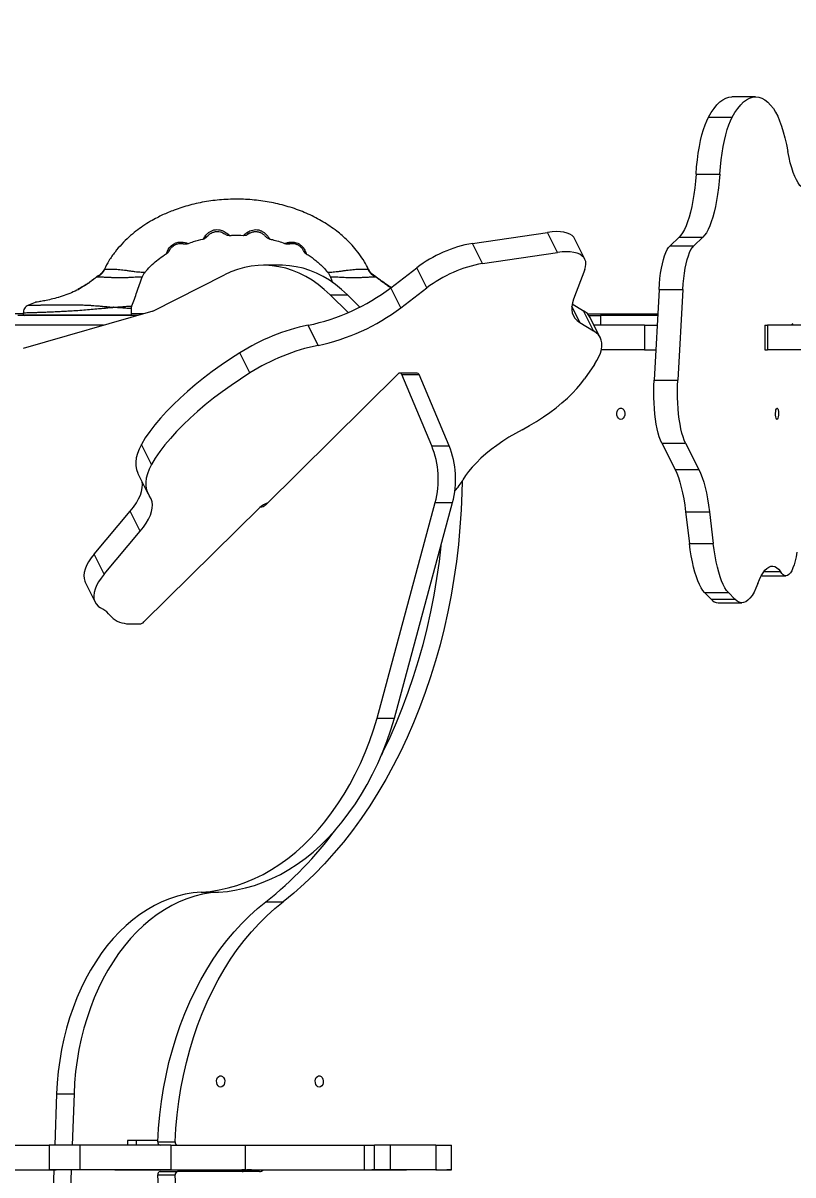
# Model space of a CAD drawing. Header units: millimetres. Extents: x -10374 to 11119, y -8221 to 9433.
# Drawn here: x 89 to 559, y -2315 to -1612 of the extents above; entities that cross this region are included whole.
import ezdxf

# ---------------------------------------------------------------- set-up
doc = ezdxf.new("R2010")
doc.units = ezdxf.units.MM
for name, color, linetype in [('DIKOM_ОБЪЕКТ', 7, 'Continuous'), ('DIKOM_РАЗМЕР_ЗОНА', 7, 'Continuous'), ('DIKOM_РАЗМЕР_ОБЪЕКТА', 7, 'Continuous')]:
    doc.layers.add(name, color=color, linetype=linetype)
doc.styles.add('style1', font='arial.ttf', dxfattribs={"width": 0.8})
doc.dimstyles.new('1-50', dxfattribs={"dimtxt": 300, "dimasz": 200, "dimexe": 100, "dimexo": 0, "dimgap": 100, "dimtad": 0, "dimdec": 0, "dimtxsty": 'style1', "dimcen": 0, "dimclrd": 7, "dimclre": 7, "dimadec": 1, "dimazin": 2, "dimtfac": 1, "dimtdec": 0, "dimtmove": 1, "dimatfit": 3, "dimfxl": 0, "dimlwd": 25, "dimlwe": 18, "dimarcsym": 0})

# ---------------------------------------------------------------- blocks, each defined once
blk = doc.blocks.new('*D16')
at = {"layer": 'Defpoints', "color": 0, "transparency": 16777216}
for p in [(-9045.1, 5161.67), (3694.49, 5161.67), (1813.16, -6719.94)]:
    blk.add_point(p, dxfattribs=at)
at = {"layer": 'DIKOM_РАЗМЕР_ОБЪЕКТА', "color": 7, "lineweight": 18, "transparency": 16777216}
for p, q in [((3694.49, 5161.67), (-9145.1, 5161.67)), ((1813.16, -6719.94), (-9145.1, -6719.94))]:
    blk.add_line(p, q, dxfattribs=at)
at = {"layer": 'DIKOM_РАЗМЕР_ОБЪЕКТА', "color": 7, "lineweight": 25, "transparency": 16777216}
for p, q in [((-9045.1, 4961.67), (-9045.1, -0.45)), ((-9045.1, -6519.94), (-9045.1, -1080.23))]:
    blk.add_line(p, q, dxfattribs=at)
at = {"layer": 'DIKOM_РАЗМЕР_ОБЪЕКТА', "color": 7, "transparency": 16777216}
for points in [[(-9078.43, 4961.67), (-9011.76, 4961.67), (-9045.1, 5161.67)], [(-9078.43, -6519.94), (-9011.76, -6519.94), (-9045.1, -6719.94)]]:
    blk.add_solid(points, dxfattribs=at)
at = {"layer": 'DIKOM_РАЗМЕР_ОБЪЕКТА', "color": 0, "transparency": 16777216, "insert": (-9045.1, -540.34), "char_height": 300, "attachment_point": 5, "rotation": 90, "style": 'style1'}
blk.add_mtext('11900', dxfattribs=at)
blk = doc.blocks.new('*D15')
at = {"layer": 'Defpoints', "color": 0, "transparency": 16777216}
for p in [(-5227.87, 8308.78), (9119.43, -1150.4), (-5227.87, -1991.82)]:
    blk.add_point(p, dxfattribs=at)
at = {"layer": 'DIKOM_РАЗМЕР_ОБЪЕКТА', "color": 7, "lineweight": 18, "transparency": 16777216}
for p, q in [((-5227.87, -1991.82), (-5227.87, 8408.78)), ((9119.43, -1150.4), (9119.43, 8408.78))]:
    blk.add_line(p, q, dxfattribs=at)
at = {"layer": 'DIKOM_РАЗМЕР_ОБЪЕКТА', "color": 7, "lineweight": 25, "transparency": 16777216}
for p, q in [((-5027.87, 8308.78), (187.44, 8308.78)), ((8919.43, 8308.78), (1267.22, 8308.78))]:
    blk.add_line(p, q, dxfattribs=at)
at = {"layer": 'DIKOM_РАЗМЕР_ОБЪЕКТА', "color": 7, "transparency": 16777216}
for points in [[(-5027.87, 8342.11), (-5027.87, 8275.44), (-5227.87, 8308.78)], [(8919.43, 8342.11), (8919.43, 8275.44), (9119.43, 8308.78)]]:
    blk.add_solid(points, dxfattribs=at)
at = {"layer": 'DIKOM_РАЗМЕР_ОБЪЕКТА', "color": 0, "transparency": 16777216, "insert": (727.33, 8308.78), "char_height": 300, "attachment_point": 5, "style": 'style1'}
blk.add_mtext('14350', dxfattribs=at)
blk = doc.blocks.new('*D14')
at = {"layer": 'Defpoints', "color": 0, "transparency": 16777216}
for p in [(-7515.85, 9236.32), (11119.43, -1423.4), (-7515.85, -2401.58)]:
    blk.add_point(p, dxfattribs=at)
at = {"layer": 'DIKOM_РАЗМЕР_ЗОНА', "color": 7, "lineweight": 18, "transparency": 16777216}
for p, q in [((-7515.85, -2401.58), (-7515.85, 9336.32)), ((11119.43, -1423.4), (11119.43, 9336.32))]:
    blk.add_line(p, q, dxfattribs=at)
at = {"layer": 'DIKOM_РАЗМЕР_ЗОНА', "color": 7, "lineweight": 25, "transparency": 16777216}
for p, q in [((-7315.85, 9236.32), (77.56, 9236.32)), ((10919.43, 9236.32), (1157.34, 9236.32))]:
    blk.add_line(p, q, dxfattribs=at)
at = {"layer": 'DIKOM_РАЗМЕР_ЗОНА', "color": 7, "transparency": 16777216}
for points in [[(-7315.85, 9269.65), (-7315.85, 9202.98), (-7515.85, 9236.32)], [(10919.43, 9269.65), (10919.43, 9202.98), (11119.43, 9236.32)]]:
    blk.add_solid(points, dxfattribs=at)
at = {"layer": 'DIKOM_РАЗМЕР_ЗОНА', "color": 0, "transparency": 16777216, "insert": (617.45, 9236.32), "char_height": 300, "attachment_point": 5, "style": 'style1'}
blk.add_mtext('18650', dxfattribs=at)
blk = doc.blocks.new('*D13')
at = {"layer": 'Defpoints', "color": 0, "transparency": 16777216}
for p in [(-10176.97, 7112.81), (3082.33, 7112.81), (2015.48, -8221.4)]:
    blk.add_point(p, dxfattribs=at)
at = {"layer": 'DIKOM_РАЗМЕР_ЗОНА', "color": 7, "lineweight": 18, "transparency": 16777216}
for p, q in [((3082.33, 7112.81), (-10276.97, 7112.81)), ((2015.48, -8221.4), (-10276.97, -8221.4))]:
    blk.add_line(p, q, dxfattribs=at)
at = {"layer": 'DIKOM_РАЗМЕР_ЗОНА', "color": 7, "lineweight": 25, "transparency": 16777216}
for p, q in [((-10176.97, 6912.81), (-10176.97, -14.41)), ((-10176.97, -8021.4), (-10176.97, -1094.19))]:
    blk.add_line(p, q, dxfattribs=at)
at = {"layer": 'DIKOM_РАЗМЕР_ЗОНА', "color": 7, "transparency": 16777216}
for points in [[(-10210.3, 6912.81), (-10143.64, 6912.81), (-10176.97, 7112.81)], [(-10210.3, -8021.4), (-10143.64, -8021.4), (-10176.97, -8221.4)]]:
    blk.add_solid(points, dxfattribs=at)
at = {"layer": 'DIKOM_РАЗМЕР_ЗОНА', "color": 0, "transparency": 16777216, "insert": (-10176.97, -554.3), "char_height": 300, "attachment_point": 5, "rotation": 90, "style": 'style1'}
blk.add_mtext('15300', dxfattribs=at)

msp = doc.modelspace()

# ---------------------------------------------------------------- linework, layer by layer
at = {"layer": 'DIKOM_ОБЪЕКТ', "color": 7, "linetype": 'Continuous', "lineweight": 15}
for p, q in [((535.7, -1657.2), (521.21, -1657.2)), ((506.96, -1669.6), (521.45, -1669.6)), ((499.36, -1704.39), (513.85, -1704.39)), ((362.97, -1746.63), (408.84, -1739.89)), ((414.93, -1752.18), (408.84, -1739.89)), ((489.02, -1742.93), (483.54, -1748.07)), ((489.02, -1742.93), (503.51, -1742.93)), ((503.51, -1742.93), (498.03, -1748.07)), ((189.38, -1746.67), (189.31, -1746.65)), ((369.06, -1758.92), (362.97, -1746.63)), ((431.57, -1756.27), (425.48, -1743.99)), ((483.54, -1748.07), (498.03, -1748.07)), ((176.29, -1752.92), (176.31, -1752.84)), ((369.06, -1758.92), (414.93, -1752.18)), ((246.12, -1759.98), (235.53, -1759.98)), ((313.12, -1773.67), (329.02, -1761.53)), ((335.12, -1773.81), (329.02, -1761.53)), ((431.47, -1762.64), (424.65, -1780.68)), ((133.68, -1767.17), (134.01, -1766.87)), ((161.51, -1767.17), (161.54, -1767.17)), ((167.98, -1787.97), (211.61, -1765.86)), ((276.34, -1767.19), (277.53, -1770.52)), ((276.35, -1767.17), (276.36, -1767.17)), ((303.86, -1766.86), (304.2, -1767.17)), ((122.83, -1774.42), (122.14, -1774.79)), ((287.06, -1788.86), (276.12, -1778.05)), ((276.12, -1778.05), (286.71, -1778.05)), ((294.22, -1785.47), (286.71, -1778.05)), ((319.21, -1785.95), (313.12, -1773.67)), ((319.21, -1785.95), (335.12, -1773.81)), ((476.82, -1774.81), (473.78, -1830.12)), ((476.82, -1774.81), (491.31, -1774.81)), ((491.31, -1774.81), (488.27, -1830.12)), ((96.21, -1782.61), (92.04, -1784.35)), ((110.14, -1779.57), (109.41, -1779.79)), ((144.02, -1785.64), (143.88, -1785.64)), ((155.23, -1784.82), (155.22, -1784.82)), ((428.51, -1794.88), (423.59, -1784.95)), ((423.83, -1783.45), (430.82, -1787.7)), ((88.94, -1789.64), (-45.56, -1789.64)), ((158.74, -1790.64), (85.65, -1790.64)), ((167.98, -1787.97), (88.79, -1810.82)), ((88.94, -1788.97), (88.94, -1790.14)), ((88.94, -1790.14), (154.94, -1790.14)), ((154.94, -1790.14), (154.94, -1786.51)), ((162.21, -1789.64), (154.94, -1789.64)), ((436.92, -1799.99), (430.82, -1787.7)), ((433.26, -1789.64), (446.55, -1789.64)), ((434.08, -1790.64), (441.14, -1790.64)), ((440.93, -1804.18), (434.83, -1791.9)), ((475.95, -1790.64), (441.14, -1790.64)), ((441.14, -1790.64), (441.14, -1796.64)), ((446.55, -1789.64), (446.55, -1790.64)), ((446.55, -1789.64), (455.22, -1789.64)), ((455.22, -1789.64), (455.22, -1790.64)), ((455.22, -1789.64), (476.01, -1789.64)), ((137.95, -1796.64), (-87.71, -1796.64)), ((268.82, -1808.87), (262.73, -1796.58)), ((428.51, -1794.88), (436.92, -1799.99)), ((467.97, -1796.64), (437.19, -1796.64)), ((467.97, -1796.64), (467.97, -1811.64)), ((467.97, -1796.64), (475.62, -1796.64)), ((541.38, -1796.64), (541.38, -1811.64)), ((541.38, -1796.64), (543.04, -1796.64)), ((543.04, -1796.64), (543.04, -1811.64)), ((581.14, -1796.64), (543.04, -1796.64)), ((227.23, -1825.71), (221.13, -1813.43)), ((467.97, -1811.64), (441.55, -1811.64)), ((467.97, -1811.64), (474.8, -1811.64)), ((541.38, -1811.64), (543.04, -1811.64)), ((581.14, -1811.64), (543.04, -1811.64)), ((437.34, -1820.57), (431.3, -1829.37)), ((236.62, -1906.38), (317.79, -1826.1)), ((329.19, -1825.74), (318.6, -1825.74)), ((338.11, -1870.15), (319.82, -1826.71)), ((319.82, -1826.71), (330.41, -1826.71)), ((348.7, -1870.15), (330.41, -1826.71)), ((473.78, -1830.12), (488.27, -1830.12)), ((167.06, -1881.57), (160.97, -1869.28)), ((478.5, -1868.52), (492.99, -1868.52)), ((478.5, -1868.52), (486.64, -1884.68)), ((492.99, -1868.52), (501.13, -1884.68)), ((338.11, -1870.15), (348.7, -1870.15)), ((158.9, -1886.97), (164.99, -1899.26)), ((486.64, -1884.68), (501.13, -1884.68)), ((304.82, -2036.35), (340.24, -1904.82)), ((315.42, -2036.35), (350.83, -1904.82)), ((340.24, -1904.82), (350.83, -1904.82)), ((132.17, -1936.22), (154.2, -1910.07)), ((160.29, -1922.36), (154.2, -1910.07)), ((233.19, -1907.85), (162.58, -1977.69)), ((493.05, -1910.49), (507.54, -1910.49)), ((493.05, -1910.49), (495.35, -1929.69)), ((507.54, -1910.49), (509.84, -1929.69)), ((138.26, -1948.51), (160.29, -1922.36)), ((495.35, -1929.69), (509.84, -1929.69)), ((138.26, -1948.51), (132.17, -1936.22)), ((540.83, -1946.86), (550.88, -1946.86)), ((126.69, -1953.35), (132.78, -1965.64)), ((539.69, -1949.61), (539.16, -1949.54)), ((539.69, -1949.61), (554.18, -1949.61)), ((504.64, -1959.76), (519.13, -1959.76)), ((504.64, -1959.76), (508.61, -1963.81)), ((519.13, -1959.76), (523.1, -1963.81)), ((508.61, -1963.81), (523.1, -1963.81)), ((512.92, -1965.95), (527.41, -1965.95)), ((143.72, -1975.63), (141, -1972.62)), ((154.98, -1978.81), (159.99, -1978.84)), ((304.82, -2036.35), (315.42, -2036.35)), ((197.38, -2142.6), (207.97, -2142.6)), ((236.98, -2148.43), (247.57, -2148.43)), ((109.28, -2265.69), (108.12, -2297.05)), ((109.28, -2265.69), (119.88, -2265.69)), ((119.88, -2265.69), (118.71, -2297.05)), ((104.74, -2297.05), (104.74, -2312.05)), ((123.36, -2297.05), (104.74, -2297.05)), ((123.36, -2297.05), (123.36, -2312.05)), ((152.5, -2294.06), (152.5, -2297.05)), ((171.08, -2294.06), (157.76, -2294.06)), ((157.76, -2294.06), (157.76, -2297.05)), ((171.04, -2294.94), (181.64, -2294.94)), ((178.87, -2297.05), (178.87, -2312.06)), ((224.22, -2297.06), (224.22, -2312.06)), ((296.86, -2297.06), (296.86, -2312.06)), ((303.24, -2312.06), (303.25, -2297.06)), ((312.73, -2297.06), (312.73, -2312.06)), ((340.6, -2297.06), (312.73, -2297.06)), ((340.6, -2297.06), (340.6, -2312.06)), ((350.13, -2312.06), (350.13, -2297.06)), ((123.36, -2312.05), (104.74, -2312.05)), ((107.56, -2312.06), (106.24, -2347.85)), ((118.16, -2312.06), (116.83, -2347.85)), ((202.47, -2312.06), (222.34, -2312.06)), ((224.81, -2312.06), (222.34, -2312.06)), ((228.11, -2312.06), (225.28, -2312.06)), ((236.59, -2312.06), (322.8, -2312.06)), ((340.6, -2312.06), (312.73, -2312.06)), ((330.65, -2312.06), (325.64, -2312.06)), ((341.2, -2312.06), (343.24, -2312.06)), ((171.04, -2315.17), (181.64, -2315.17)), ((172.46, -2313.06), (183.05, -2313.06)), ((233.06, -2313.06), (183.05, -2313.06))]:
    msp.add_line(p, q, dxfattribs=at)
at = {"layer": 'DIKOM_ОБЪЕКТ', "color": 7, "linetype": 'Continuous', "lineweight": 15, "flags": 128}
for points in [[(506.96, -1669.6), (508.65, -1666.72), (510.38, -1664.21), (512.15, -1662.07), (513.94, -1660.31), (515.75, -1658.94), (517.58, -1657.97), (519.43, -1657.38), (521.21, -1657.2)], [(521.45, -1669.6), (523.14, -1666.72), (524.87, -1664.21), (526.64, -1662.07), (528.43, -1660.31), (530.24, -1658.94), (532.07, -1657.97), (533.92, -1657.38), (535.76, -1657.2), (537.61, -1657.41), (539.45, -1658.02), (541.29, -1659.03), (543.1, -1660.42), (544.89, -1662.2), (546.65, -1664.37)], [(546.65, -1664.37), (547.94, -1666.51), (549.19, -1669.02), (550.38, -1671.86), (551.52, -1675.03), (552.6, -1678.52), (553.61, -1682.29), (554.54, -1686.34), (555.4, -1690.64)], [(499.36, -1704.39), (499.74, -1699.93), (500.22, -1695.61), (500.78, -1691.47), (501.44, -1687.53), (502.19, -1683.81), (503.01, -1680.36), (503.9, -1677.19), (504.86, -1674.33), (505.89, -1671.79), (506.96, -1669.6)], [(513.85, -1704.39), (514.23, -1699.93), (514.7, -1695.61), (515.27, -1691.47), (515.93, -1687.53), (516.67, -1683.81), (517.5, -1680.36), (518.39, -1677.19), (519.35, -1674.33), (520.38, -1671.79), (521.45, -1669.6)], [(565.06, -1713.19), (563.91, -1712.4), (562.79, -1711.25), (561.7, -1709.76), (560.64, -1707.93), (559.63, -1705.77), (558.66, -1703.29), (557.75, -1700.53), (556.9, -1697.48), (556.11, -1694.18), (555.4, -1690.64)], [(499.36, -1704.39), (499, -1708.64), (498.55, -1712.77), (498.02, -1716.74), (497.41, -1720.54), (496.72, -1724.13), (495.95, -1727.48), (495.12, -1730.59), (494.22, -1733.43), (493.27, -1735.97), (492.26, -1738.21), (491.22, -1740.12), (490.13, -1741.7), (489.02, -1742.93)], [(513.85, -1704.39), (513.49, -1708.64), (513.04, -1712.77), (512.51, -1716.74), (511.9, -1720.54), (511.2, -1724.13), (510.44, -1727.48), (509.61, -1730.59), (508.71, -1733.43), (507.76, -1735.97), (506.75, -1738.21), (505.71, -1740.12), (504.62, -1741.7), (503.51, -1742.93)], [(425.48, -1743.99), (424.77, -1742.9), (423.71, -1741.85), (422.34, -1740.99), (420.69, -1740.31), (418.77, -1739.83), (416.6, -1739.54), (414.21, -1739.46), (411.61, -1739.57), (408.84, -1739.89)], [(176.31, -1752.84), (176.34, -1752.74), (176.54, -1752.21), (176.87, -1751.41), (177.41, -1750.38), (178.19, -1749.23), (179.22, -1748.09), (180.49, -1747.1), (181.95, -1746.38), (183.51, -1745.97), (185.06, -1745.84), (186.48, -1745.93), (187.66, -1746.15), (188.53, -1746.38), (189.38, -1746.67), (189.38, -1746.67)], [(476.82, -1774.81), (477.06, -1771.36), (477.39, -1768.02), (477.8, -1764.83), (478.3, -1761.81), (478.87, -1759.01), (479.51, -1756.45), (480.22, -1754.15), (480.99, -1752.15), (481.8, -1750.46), (482.66, -1749.09), (483.54, -1748.07)], [(491.31, -1774.81), (491.55, -1771.36), (491.88, -1768.02), (492.29, -1764.83), (492.79, -1761.81), (493.36, -1759.01), (494, -1756.45), (494.71, -1754.15), (495.48, -1752.15), (496.29, -1750.46), (497.15, -1749.09), (498.03, -1748.07)], [(177.81, -1751.48), (177.97, -1751.22), (178.14, -1750.91)], [(431.47, -1762.64), (431.99, -1760.9), (432.19, -1759.26), (432.07, -1757.76), (431.63, -1756.39), (430.87, -1755.18), (429.8, -1754.14), (428.43, -1753.28), (426.78, -1752.6), (424.86, -1752.11), (422.69, -1751.83), (420.3, -1751.74), (417.71, -1751.86), (414.93, -1752.18)], [(276.12, -1778.05), (272.59, -1774.78), (268.92, -1771.81), (265.14, -1769.15), (261.25, -1766.81), (257.27, -1764.81), (253.21, -1763.15), (249.09, -1761.83), (244.92, -1760.86), (240.71, -1760.25), (236.49, -1759.99), (232.27, -1760.09), (228.05, -1760.54), (223.87, -1761.35), (219.72, -1762.5), (215.63, -1764.01), (211.61, -1765.86)], [(286.71, -1778.05), (283.18, -1774.78), (279.52, -1771.81), (275.73, -1769.15), (271.84, -1766.81), (267.86, -1764.81), (263.8, -1763.15), (259.68, -1761.83), (255.51, -1760.86), (251.31, -1760.25), (247.09, -1759.99), (246.12, -1759.98)], [(122.31, -1774.71), (122.43, -1774.68), (122.61, -1774.71)], [(424.65, -1780.68), (423.94, -1782.95), (423.57, -1785.11), (423.55, -1787.13), (423.87, -1789.02), (424.53, -1790.75), (425.53, -1792.31), (426.86, -1793.69), (428.51, -1794.88)], [(437.34, -1820.57), (438.87, -1818.16), (440.09, -1815.81), (441.01, -1813.55), (441.61, -1811.39), (441.89, -1809.33), (441.85, -1807.4), (441.49, -1805.6), (440.81, -1803.95), (439.82, -1802.46), (438.52, -1801.14), (436.92, -1799.99)], [(221.13, -1813.43), (215.31, -1817.17), (209.66, -1821.01), (204.19, -1824.92), (198.94, -1828.89), (193.9, -1832.91), (189.11, -1836.97), (184.57, -1841.06), (180.3, -1845.15), (176.31, -1849.25), (172.61, -1853.33), (169.22, -1857.39), (166.14, -1861.41), (163.39, -1865.37), (160.97, -1869.28)], [(227.23, -1825.71), (221.4, -1829.46), (215.75, -1833.3), (210.28, -1837.21), (205.03, -1841.18), (200, -1845.2), (195.2, -1849.26), (190.66, -1853.34), (186.39, -1857.44), (182.4, -1861.53), (178.7, -1865.62), (175.31, -1869.67), (172.23, -1873.69), (169.48, -1877.66), (167.06, -1881.57)], [(319.82, -1826.71), (319.64, -1826.38), (319.42, -1826.11), (319.17, -1825.91), (318.9, -1825.78), (318.61, -1825.74), (318.32, -1825.78), (318.04, -1825.9), (317.79, -1826.1)], [(393.25, -1860.34), (397.72, -1857.86), (402.05, -1855.25), (406.23, -1852.55), (410.23, -1849.76), (414.03, -1846.9), (417.6, -1844), (420.91, -1841.07), (423.96, -1838.12), (426.72, -1835.17), (429.17, -1832.25), (431.3, -1829.37)], [(478.5, -1868.52), (477.71, -1866.76), (476.98, -1864.7), (476.3, -1862.37), (475.68, -1859.79), (475.14, -1856.98), (474.67, -1853.97), (474.28, -1850.8), (473.97, -1847.49), (473.75, -1844.08), (473.62, -1840.61), (473.58, -1837.1), (473.64, -1833.59), (473.78, -1830.12)], [(492.99, -1868.52), (492.2, -1866.76), (491.47, -1864.7), (490.79, -1862.37), (490.17, -1859.79), (489.62, -1856.98), (489.15, -1853.97), (488.76, -1850.8), (488.46, -1847.49), (488.24, -1844.08), (488.11, -1840.61), (488.07, -1837.1), (488.13, -1833.59), (488.27, -1830.12)], [(453.5, -1854.14), (452.7, -1853.95), (451.98, -1853.4), (451.43, -1852.55), (451.1, -1851.5), (451.03, -1850.35), (451.23, -1849.23), (451.68, -1848.27), (452.32, -1847.56), (453.09, -1847.19), (453.91, -1847.19), (454.68, -1847.56), (455.32, -1848.27), (455.77, -1849.23), (455.97, -1850.35), (455.9, -1851.5), (455.58, -1852.55), (455.02, -1853.4), (454.31, -1853.95), (453.5, -1854.14)], [(548.81, -1854.14), (548.51, -1853.95), (548.25, -1853.4), (548.05, -1852.55), (547.93, -1851.5), (547.9, -1850.35), (547.98, -1849.23), (548.14, -1848.27), (548.38, -1847.56), (548.66, -1847.19), (548.96, -1847.19), (549.24, -1847.56), (549.47, -1848.27), (549.64, -1849.23), (549.71, -1850.35), (549.69, -1851.5), (549.57, -1852.55), (549.36, -1853.4), (549.1, -1853.95), (548.81, -1854.14)], [(393.25, -1860.34), (389.2, -1862.59), (385.26, -1864.95), (381.47, -1867.39), (377.84, -1869.92), (374.39, -1872.5), (371.15, -1875.13), (368.14, -1877.79), (365.37, -1880.46), (362.87, -1883.13), (360.65, -1885.77), (358.71, -1888.38), (357.08, -1890.94)], [(160.97, -1869.28), (159.59, -1872.14), (158.57, -1874.9), (157.9, -1877.55), (157.58, -1880.08), (157.63, -1882.46), (158.04, -1884.7), (158.8, -1886.77), (158.9, -1886.97)], [(167.06, -1881.57), (165.68, -1884.42), (164.66, -1887.19), (163.99, -1889.84), (163.67, -1892.36), (163.72, -1894.75), (164.13, -1896.98), (164.89, -1899.06), (166.01, -1900.96)], [(486.64, -1884.68), (487.66, -1886.93), (488.64, -1889.5), (489.55, -1892.36), (490.4, -1895.52), (491.18, -1898.93), (491.89, -1902.58), (492.51, -1906.44), (493.05, -1910.49)], [(501.13, -1884.68), (502.15, -1886.93), (503.13, -1889.5), (504.04, -1892.36), (504.89, -1895.52), (505.67, -1898.93), (506.38, -1902.58), (507, -1906.44), (507.54, -1910.49)], [(154.2, -1910.07), (156.2, -1907.54), (157.91, -1905.05), (159.3, -1902.63), (160.38, -1900.29), (161.13, -1898.03), (161.55, -1895.89), (161.64, -1893.87), (161.41, -1892.04)], [(356.67, -1891.77), (356.52, -1898.79), (356.08, -1909.33), (355.37, -1919.85), (354.41, -1930.33), (353.18, -1940.75), (351.69, -1951.1), (349.95, -1961.38), (347.95, -1971.56), (345.69, -1981.63), (343.19, -1991.59), (340.44, -2001.42), (337.45, -2011.1), (334.22, -2020.63), (330.75, -2029.99), (327.05, -2039.17), (323.13, -2048.17), (318.98, -2056.96), (314.62, -2065.54), (310.04, -2073.9), (305.26, -2082.03), (300.28, -2089.91), (295.11, -2097.54), (289.75, -2104.91), (284.21, -2112.01), (278.49, -2118.83), (272.61, -2125.36), (266.57, -2131.59), (260.38, -2137.52), (254.04, -2143.13), (247.57, -2148.43)], [(160.29, -1922.36), (162.29, -1919.83), (164, -1917.34), (165.39, -1914.92), (166.47, -1912.57), (167.22, -1910.32), (167.64, -1908.18), (167.73, -1906.15), (167.49, -1904.27), (166.91, -1902.53), (166.01, -1900.96)], [(343.72, -1931.25), (342.58, -1940.75), (341.1, -1951.1), (339.35, -1961.38), (337.35, -1971.56), (335.1, -1981.63), (332.6, -1991.59), (329.85, -2001.42), (326.86, -2011.1), (323.62, -2020.63), (320.16, -2029.99), (316.46, -2039.17), (312.53, -2048.17), (308.39, -2056.96), (307.4, -2058.95)], [(504.64, -1959.76), (503.55, -1958.47), (502.49, -1956.85), (501.47, -1954.9), (500.5, -1952.65), (499.57, -1950.11), (498.7, -1947.29), (497.89, -1944.2), (497.14, -1940.88), (496.47, -1937.34), (495.87, -1933.6), (495.35, -1929.69)], [(519.13, -1959.76), (518.04, -1958.47), (516.98, -1956.85), (515.96, -1954.9), (514.99, -1952.65), (514.06, -1950.11), (513.19, -1947.29), (512.38, -1944.2), (511.63, -1940.88), (510.96, -1937.34), (510.36, -1933.6), (509.84, -1929.69)], [(132.17, -1936.22), (130.3, -1938.6), (128.75, -1940.93), (127.52, -1943.2), (126.62, -1945.38), (126.06, -1947.45), (125.85, -1949.4), (125.99, -1951.22), (126.48, -1952.88), (126.69, -1953.35)], [(560.97, -1935.09), (560.46, -1937.88), (559.88, -1940.43), (559.22, -1942.72), (558.5, -1944.72), (557.73, -1946.4), (556.92, -1947.74), (556.07, -1948.73), (555.2, -1949.35), (554.32, -1949.6), (553.44, -1949.47), (552.56, -1948.97), (551.71, -1948.1), (550.88, -1946.86)], [(537.08, -1954.27), (538.09, -1951.76), (539.15, -1949.55), (540.26, -1947.68), (541.39, -1946.15), (542.56, -1944.97), (543.75, -1944.15), (544.95, -1943.69), (546.15, -1943.6), (547.36, -1943.87), (548.55, -1944.51), (549.73, -1945.51), (550.88, -1946.86)], [(138.26, -1948.51), (136.4, -1950.89), (134.84, -1953.22), (133.61, -1955.49), (132.71, -1957.66), (132.15, -1959.74), (131.95, -1961.69), (132.08, -1963.51), (132.57, -1965.17), (133.4, -1966.67), (134.56, -1967.99), (136.05, -1969.13)], [(537.08, -1954.27), (535.95, -1957.03), (534.78, -1959.45), (533.56, -1961.49), (532.3, -1963.17), (531.01, -1964.46), (529.7, -1965.35), (528.38, -1965.84), (527.05, -1965.94), (525.72, -1965.63), (524.4, -1964.92), (523.1, -1963.81)], [(197.38, -2142.6), (202.91, -2142.1), (208.42, -2141.24), (213.89, -2140.03), (219.32, -2138.47), (224.69, -2136.56), (230, -2134.3), (235.23, -2131.71), (240.36, -2128.79), (245.4, -2125.54), (250.33, -2121.96), (255.14, -2118.08), (259.82, -2113.88), (264.36, -2109.4), (268.75, -2104.62), (272.98, -2099.57), (277.04, -2094.25), (280.93, -2088.67), (284.63, -2082.85), (288.15, -2076.8), (291.46, -2070.53), (294.57, -2064.05), (297.46, -2057.38), (300.14, -2050.53), (302.6, -2043.52), (304.82, -2036.35)], [(207.97, -2142.6), (213.5, -2142.1), (219.01, -2141.24), (224.48, -2140.03), (229.91, -2138.47), (235.29, -2136.56), (240.59, -2134.3), (245.82, -2131.71), (250.96, -2128.79), (256, -2125.54), (260.93, -2121.96), (265.73, -2118.08), (270.41, -2113.88), (274.95, -2109.4), (279.34, -2104.62), (283.57, -2099.57), (287.63, -2094.25), (291.52, -2088.67), (295.23, -2082.85), (298.74, -2076.8), (302.05, -2070.53), (305.16, -2064.05), (308.06, -2057.38), (310.74, -2050.53), (313.19, -2043.52), (315.42, -2036.35)], [(197.38, -2142.6), (192.54, -2143.06), (187.72, -2143.89), (182.94, -2145.07), (178.21, -2146.61), (173.54, -2148.49), (168.95, -2150.73), (164.45, -2153.3), (160.05, -2156.2), (155.77, -2159.43), (151.61, -2162.97), (147.59, -2166.81), (143.72, -2170.95), (140.01, -2175.37), (136.47, -2180.06), (133.11, -2185.01), (129.94, -2190.21), (126.97, -2195.63), (124.2, -2201.26), (121.65, -2207.09), (119.32, -2213.11), (117.22, -2219.29), (115.35, -2225.62), (113.72, -2232.08), (112.33, -2238.65), (111.19, -2245.31), (110.3, -2252.05), (109.67, -2258.85), (109.28, -2265.69)], [(207.97, -2142.6), (203.13, -2143.06), (198.31, -2143.89), (193.53, -2145.07), (188.8, -2146.61), (184.13, -2148.49), (179.54, -2150.73), (175.04, -2153.3), (170.64, -2156.2), (166.36, -2159.43), (162.2, -2162.97), (158.18, -2166.81), (154.31, -2170.95), (150.6, -2175.37), (147.06, -2180.06), (143.7, -2185.01), (140.53, -2190.21), (137.56, -2195.63), (134.79, -2201.26), (132.24, -2207.09), (129.91, -2213.11), (127.81, -2219.29), (125.94, -2225.62), (124.31, -2232.08), (122.92, -2238.65), (121.78, -2245.31), (120.89, -2252.05), (120.26, -2258.85), (119.88, -2265.69)], [(171.04, -2294.94), (171.51, -2286.73), (172.24, -2278.55), (173.25, -2270.43), (174.51, -2262.39), (176.04, -2254.43), (177.83, -2246.59), (179.88, -2238.87), (182.17, -2231.29), (184.71, -2223.87), (187.49, -2216.62), (190.51, -2209.57), (193.75, -2202.71), (197.22, -2196.08), (200.9, -2189.68), (204.78, -2183.53), (208.86, -2177.64), (213.13, -2172.02), (217.58, -2166.69), (222.2, -2161.66), (226.98, -2156.93), (231.91, -2152.52), (236.98, -2148.43)], [(181.64, -2294.94), (182.1, -2286.73), (182.84, -2278.55), (183.84, -2270.43), (185.11, -2262.39), (186.64, -2254.43), (188.43, -2246.59), (190.47, -2238.87), (192.76, -2231.29), (195.31, -2223.87), (198.09, -2216.62), (201.1, -2209.57), (204.35, -2202.71), (207.81, -2196.08), (211.49, -2189.68), (215.37, -2183.53), (219.45, -2177.64), (223.72, -2172.02), (228.17, -2166.69), (232.79, -2161.66), (237.57, -2156.93), (242.5, -2152.52), (247.57, -2148.43)], [(209.34, -2261.56), (208.54, -2261.37), (207.82, -2260.82), (207.27, -2259.97), (206.94, -2258.92), (206.87, -2257.77), (207.07, -2256.65), (207.52, -2255.69), (208.16, -2254.98), (208.94, -2254.61), (209.75, -2254.61), (210.52, -2254.98), (211.17, -2255.69), (211.61, -2256.65), (211.81, -2257.77), (211.75, -2258.92), (211.42, -2259.97), (210.87, -2260.82), (210.15, -2261.37), (209.34, -2261.56)], [(269.52, -2261.56), (268.72, -2261.37), (268, -2260.82), (267.45, -2259.98), (267.12, -2258.92), (267.05, -2257.77), (267.25, -2256.65), (267.7, -2255.69), (268.34, -2254.98), (269.12, -2254.61), (269.93, -2254.61), (270.7, -2254.98), (271.35, -2255.69), (271.79, -2256.66), (271.99, -2257.77), (271.93, -2258.92), (271.6, -2259.98), (271.04, -2260.82), (270.33, -2261.37), (269.52, -2261.56)], [(67.47, -2297.05), (70.56, -2297.05), (73.82, -2297.05), (77.2, -2297.05), (80.69, -2297.05), (84.24, -2297.05), (87.81, -2297.05), (91.37, -2297.05), (94.88, -2297.05), (98.3, -2297.05), (101.6, -2297.05), (104.74, -2297.05)], [(178.87, -2297.05), (174.88, -2297.05), (170.74, -2297.05), (166.48, -2297.05), (162.12, -2297.05), (157.69, -2297.05), (153.22, -2297.05), (148.75, -2297.05), (144.3, -2297.05), (139.89, -2297.05), (135.57, -2297.05), (131.35, -2297.05), (127.28, -2297.05), (123.36, -2297.05)], [(157.76, -2294.06), (156.08, -2294.06), (154.69, -2294.06), (153.63, -2294.06), (152.91, -2294.06), (152.55, -2294.06), (152.5, -2294.06)], [(178.87, -2297.05), (183.05, -2297.05), (187.4, -2297.05), (191.88, -2297.05), (196.47, -2297.06), (201.12, -2297.06), (205.81, -2297.06), (210.5, -2297.06), (215.15, -2297.06), (219.74, -2297.06), (224.22, -2297.06)], [(224.22, -2297.06), (230.88, -2297.06), (237.39, -2297.06), (243.73, -2297.06), (249.87, -2297.06), (255.8, -2297.06), (261.5, -2297.06), (266.95, -2297.06), (272.14, -2297.06), (277.05, -2297.06), (281.65, -2297.06), (285.95, -2297.06), (289.93, -2297.06), (293.56, -2297.06), (296.86, -2297.06)], [(296.86, -2297.06), (298.87, -2297.06), (300.51, -2297.06), (301.78, -2297.06), (302.65, -2297.06), (303.14, -2297.06), (303.25, -2297.06)], [(312.73, -2297.06), (310.16, -2297.06), (307.9, -2297.06), (305.97, -2297.06), (304.37, -2297.06), (303.25, -2297.06)], [(340.6, -2297.06), (343, -2297.06), (345.07, -2297.06), (346.81, -2297.06), (348.19, -2297.06), (349.21, -2297.06), (349.86, -2297.06), (350.13, -2297.06), (350.13, -2297.06)], [(65.93, -2312.06), (70.48, -2312.06), (74.94, -2312.06), (79.28, -2312.06), (83.48, -2312.06), (87.5, -2312.06), (91.33, -2312.06), (94.93, -2312.06), (98.3, -2312.06), (101.39, -2312.06), (104.21, -2312.06), (106.72, -2312.06), (108.92, -2312.06)], [(67.47, -2312.05), (70.56, -2312.05), (73.81, -2312.05), (77.2, -2312.05), (80.69, -2312.05), (84.24, -2312.05), (87.81, -2312.05), (91.37, -2312.05), (94.88, -2312.05), (98.3, -2312.05), (101.6, -2312.05), (104.74, -2312.05)], [(144.85, -2312.06), (141.48, -2312.06), (138.07, -2312.06), (134.66, -2312.06), (131.28, -2312.06), (127.99, -2312.06), (124.82, -2312.06), (121.8, -2312.06), (118.98, -2312.06), (116.4, -2312.06), (114.07, -2312.06), (112.03, -2312.06), (110.31, -2312.06), (108.92, -2312.06)], [(178.87, -2312.06), (174.88, -2312.06), (170.74, -2312.06), (166.48, -2312.06), (162.12, -2312.06), (157.69, -2312.05), (153.22, -2312.05), (148.75, -2312.05), (144.3, -2312.05), (139.89, -2312.05), (135.57, -2312.05), (131.35, -2312.05), (127.28, -2312.05), (123.36, -2312.05)], [(144.85, -2312.06), (149.03, -2312.06), (153.37, -2312.06), (157.83, -2312.06), (162.38, -2312.06), (166.99, -2312.06), (171.64, -2312.06), (176.28, -2312.06), (180.9, -2312.06), (185.45, -2312.06), (189.91, -2312.06), (194.26, -2312.06), (198.45, -2312.06), (202.47, -2312.06)], [(168.73, -2312.06), (168.06, -2312.06), (167.73, -2312.06), (167.78, -2312.06), (168.2, -2312.06), (168.94, -2312.06), (169.93, -2312.06), (171.06, -2312.06), (172.2, -2312.06), (173.24, -2312.06), (174.05, -2312.06), (174.56, -2312.06), (174.7, -2312.06), (174.47, -2312.06), (173.88, -2312.06), (173, -2312.06), (171.93, -2312.06), (170.78, -2312.06), (169.67, -2312.06), (168.73, -2312.06)], [(178.87, -2312.06), (183.05, -2312.06), (187.4, -2312.06), (191.88, -2312.06), (196.47, -2312.06), (201.12, -2312.06), (205.81, -2312.06), (210.5, -2312.06), (215.15, -2312.06), (219.74, -2312.06), (224.22, -2312.06)], [(223.53, -2312.06), (223.64, -2312.06), (223.98, -2312.06), (224.54, -2312.06), (225.28, -2312.06)], [(224.22, -2312.06), (230.88, -2312.06), (237.39, -2312.06), (243.73, -2312.06), (249.87, -2312.06), (255.8, -2312.06), (261.5, -2312.06), (266.95, -2312.06), (272.14, -2312.06), (277.04, -2312.06), (281.65, -2312.06), (285.95, -2312.06), (289.93, -2312.06), (293.56, -2312.06), (296.86, -2312.06)], [(228.11, -2312.06), (229.02, -2312.06), (230.05, -2312.06), (231.18, -2312.06), (232.35, -2312.06), (233.52, -2312.06), (234.64, -2312.06), (235.68, -2312.06), (236.59, -2312.06)], [(296.86, -2312.06), (298.87, -2312.06), (300.51, -2312.06), (301.77, -2312.06), (302.65, -2312.06), (303.14, -2312.06), (303.23, -2312.06), (302.93, -2312.06), (302.24, -2312.06)], [(312.73, -2312.06), (310.16, -2312.06), (307.9, -2312.06), (305.97, -2312.06), (304.37, -2312.06), (303.11, -2312.06), (302.21, -2312.06), (301.67, -2312.06), (301.5, -2312.06), (301.68, -2312.06), (302.24, -2312.06)], [(325.64, -2312.06), (325.33, -2312.06), (324.99, -2312.06), (324.61, -2312.06), (324.22, -2312.06), (323.83, -2312.06), (323.45, -2312.06), (323.1, -2312.06), (322.8, -2312.06)], [(341.2, -2312.06), (340.39, -2312.06), (339.44, -2312.06), (338.33, -2312.06), (337.07, -2312.06), (335.66, -2312.06), (334.12, -2312.06), (332.45, -2312.06), (330.65, -2312.06)], [(340.6, -2312.06), (343, -2312.06), (345.07, -2312.06), (346.81, -2312.06), (348.19, -2312.06), (349.21, -2312.06), (349.86, -2312.06), (350.12, -2312.06), (350.01, -2312.06), (349.52, -2312.06), (348.65, -2312.06), (347.41, -2312.06)], [(343.24, -2312.06), (343.61, -2312.06), (344.02, -2312.06), (344.48, -2312.06), (344.98, -2312.06), (345.52, -2312.06), (346.11, -2312.06), (346.74, -2312.06), (347.41, -2312.06)], [(171.49, -2323.06), (171.04, -2315.17)], [(182.08, -2323.06), (181.64, -2315.17)]]:
    msp.add_lwpolyline(points, dxfattribs=at)
at = {"layer": 'DIKOM_ОБЪЕКТ', "color": 7, "linetype": 'Continuous', "lineweight": 15}
for centre, radius, start, end in [((198.7, -1738.82), 4.25, 276.71835, 316.21802), ((226.3, -1737.19), 3.17, 249.04608, 293.39562), ((187.67, -1742.01), 4.97, 257.14927, 290.17238), ((251.94, -1743.14), 3.58, 238.4125, 275.12589), ((376.77, -1824.2), 78.79, 100.08561, 127.3016), ((129.75, -1758.03), 9.96, 293.26222, 334.49779), ((308.13, -1758.03), 9.96, 205.50221, 246.73778), ((382.86, -1836.49), 78.79, 100.08652, 127.30076), ((237.22, -1673.65), 125.56, 281.72091, 307.19198), ((89.44, -1790.14), 0.5, 180, 270), ((154.44, -1790.14), 0.5, 270, 0), ((243.32, -1685.93), 125.55, 281.72066, 307.19223), ((425.8, -1796.51), 10.14, 27.07001, 60.31668), ((287.7, -1918.04), 124, 101.61774, 122.4679), ((558.91, -1796.85), 1.28, 108.34833, 170.37151), ((293.79, -1930.33), 124, 101.61767, 122.46797), ((329.08, -1827.12), 1.38, 16.88505, 85.56571), ((287.64, -1890.65), 54.47, 344.92655, 22.10827), ((298.23, -1890.65), 54.47, 344.92655, 22.10827), ((334.33, -1879.58), 25.43, 314.75969, 333.4581), ((242.28, -1917.6), 13.33, 108.47518, 132.98964), ((234.15, -1904.1), 3.35, 261.48693, 317.23705), ((513.21, -1959.96), 6, 219.89754, 267.16802), ((130.63, -1982.06), 14.02, 42.32979, 67.27718), ((153.96, -1960.92), 17.92, 235.1677, 273.26608), ((159.69, -1974.68), 4.17, 274.17464, 313.74985), ((89.58, -1963.38), 236.59, 308.53847, 323.41869), ((172.87, -2295.27), 1.85, 169.97522, 254.79931), ((183.46, -2295.27), 1.85, 169.97172, 254.83679), ((222.39, -2309.62), 3.44, 271.30926, 314.82299), ((232.98, -2309.62), 3.44, 271.30252, 314.8332), ((172.84, -2314.84), 1.82, 102.0125, 190.42857), ((183.43, -2314.84), 1.82, 101.98791, 190.45317)]:
    msp.add_arc(centre, radius, start, end, dxfattribs=at)
for points, knots in [([(299.45, -1762.38), (298.67, -1760.84), (297.01, -1757.57), (293.92, -1753.02), (290.49, -1748.75), (286.97, -1745.03), (283.55, -1741.87), (279.93, -1738.91), (276.06, -1736.11), (271.78, -1733.4), (267.37, -1730.95), (261.21, -1727.96), (253.11, -1724.83), (242.96, -1722.06), (232.52, -1720.29), (221.92, -1719.51), (211.29, -1719.73), (200.77, -1720.94), (190.63, -1723.11), (182.9, -1725.57), (177.43, -1727.73), (173.96, -1729.27), (170.34, -1731.06), (166.29, -1733.28), (161.97, -1736), (157.54, -1739.21), (153.2, -1742.84), (148.89, -1747.06), (144.81, -1751.88), (141.2, -1756.98), (139.33, -1760.65), (138.44, -1762.38)], [0, 0, 0, 0, 0.027024, 0.057205, 0.085928, 0.112734, 0.137185, 0.158855, 0.185893, 0.211795, 0.238123, 0.264796, 0.318861, 0.373825, 0.429211, 0.484394, 0.539932, 0.595368, 0.649802, 0.701994, 0.722121, 0.741784, 0.761423, 0.785314, 0.814066, 0.841253, 0.870907, 0.902518, 0.935589, 0.969628, 1, 1, 1, 1]), ([(198.6, -1743.96), (198.73, -1743.93), (198.92, -1743.88), (199.19, -1743.79), (199.39, -1743.71), (199.59, -1743.62), (199.88, -1743.48), (200.35, -1743.19), (200.91, -1742.68), (201.47, -1742.08), (201.76, -1741.76)], [0, 0, 0, 0, 0.06652, 0.097601, 0.127878, 0.160387, 0.199469, 0.308869, 0.62981, 1, 1, 1, 1]), ([(198.67, -1743.85), (198.65, -1743.89), (198.59, -1743.98), (198.78, -1743.66), (199.06, -1743.24), (199.2, -1743.04)], [0, 0, 0, 0, 0.223933, 0.610016, 1, 1, 1, 1]), ([(199.2, -1743.04), (199.38, -1742.77), (199.76, -1742.25), (200.68, -1741.19), (201.9, -1740.07), (203.44, -1739.07), (205.21, -1738.38), (207.12, -1738.16), (209.01, -1738.4), (210.72, -1739), (212.16, -1739.76), (213.27, -1740.52), (214.03, -1741.12), (214.61, -1741.64), (214.61, -1741.64), (214.61, -1741.65)], [0, 0, 0, 0, 0.081005, 0.159993, 0.234899, 0.304426, 0.368758, 0.43101, 0.49582, 0.566303, 0.642167, 0.722118, 0.803629, 0.884998, 1, 1, 1, 1]), ([(201.51, -1742.01), (201.72, -1741.77), (202.1, -1741.34), (203.31, -1740.44), (204.54, -1739.82), (205.32, -1739.66), (205.54, -1739.62)], [0, 0, 0, 0, 0.382833, 0.679758, 0.907872, 1, 1, 1, 1]), ([(201.76, -1741.76), (201.88, -1741.64), (202.06, -1741.44), (202.44, -1741.14), (202.59, -1741.01)], [0, 0, 0, 0, 0.590385, 1, 1, 1, 1]), ([(205.54, -1739.62), (205.76, -1739.56), (206.36, -1739.4), (207.33, -1739.38), (208.66, -1739.49), (210.11, -1739.91), (211.35, -1740.56), (212.14, -1741.07), (213.08, -1741.62), (214.19, -1741.7), (214.71, -1741.74)], [0, 0, 0, 0, 0.045692, 0.123218, 0.19012, 0.327602, 0.495856, 0.685985, 0.854111, 1, 1, 1, 1]), ([(214.62, -1741.81), (215.34, -1741.76), (218.19, -1741.53), (221.05, -1741.68), (223.19, -1741.8)], [0, 0, 0, 0, 0.251068, 1, 1, 1, 1]), ([(223.18, -1741.74), (223.74, -1741.72), (224.86, -1741.67), (225.83, -1741.1), (226.32, -1740.81)], [0, 0, 0, 0, 0.50028, 1, 1, 1, 1]), ([(223.19, -1741.73), (223.2, -1741.72), (223.23, -1741.69), (223.57, -1741.38), (224.14, -1740.87), (224.82, -1740.39), (225.16, -1740.15)], [0, 0, 0, 0, 0.227295, 0.48556, 0.743057, 1, 1, 1, 1]), ([(225.16, -1740.15), (225.56, -1739.89), (226.34, -1739.4), (227.94, -1738.69), (229.74, -1738.24), (231.66, -1738.2), (233.53, -1738.65), (235.2, -1739.51), (236.59, -1740.59), (237.67, -1741.7), (238.44, -1742.67), (238.94, -1743.4), (239.2, -1743.82), (239.31, -1744), (239.28, -1743.96), (239.28, -1743.95)], [0, 0, 0, 0, 0.087812, 0.169821, 0.245391, 0.31611, 0.386233, 0.460028, 0.540608, 0.62717, 0.717088, 0.807909, 0.899125, 0.989914, 1, 1, 1, 1]), ([(226.36, -1740.78), (226.34, -1740.79), (226.3, -1740.82), (226.43, -1740.74), (226.68, -1740.56), (227.2, -1740.28), (227.55, -1740.1)], [0, 0, 0, 0, 0.145888, 0.364466, 0.573439, 1, 1, 1, 1]), ([(227.55, -1740.1), (227.81, -1739.98), (228.2, -1739.82), (228.92, -1739.61), (229.53, -1739.49), (230.22, -1739.42), (230.98, -1739.41), (231.76, -1739.48), (232.53, -1739.63), (233.25, -1739.86), (233.9, -1740.13), (234.45, -1740.43), (235.05, -1740.8), (235.61, -1741.25), (236.17, -1741.79), (236.48, -1742.17), (236.49, -1742.18), (236.49, -1742.18)], [0, 0, 0, 0, 0.092954, 0.135376, 0.176254, 0.22049, 0.264728, 0.308988, 0.353221, 0.397404, 0.441734, 0.48504, 0.530405, 0.613232, 0.70718, 0.883606, 1, 1, 1, 1]), ([(236.53, -1742.22), (236.91, -1742.63), (237.69, -1743.44), (238.75, -1743.79), (239.29, -1743.96)], [0, 0, 0, 0, 0.499742, 1, 1, 1, 1]), ([(178.14, -1750.91), (178.13, -1750.93), (178.12, -1750.95), (178.21, -1750.76), (178.39, -1750.42), (178.69, -1749.94), (179.12, -1749.36), (179.77, -1748.65), (180.61, -1747.98), (181.41, -1747.51), (182.05, -1747.21), (182.7, -1746.98), (183.54, -1746.77), (184.27, -1746.68), (184.85, -1746.66), (185.33, -1746.67), (185.81, -1746.72), (186.34, -1746.8), (186.48, -1746.83), (186.56, -1746.85)], [0, 0, 0, 0, 0.083441, 0.168193, 0.249604, 0.315353, 0.374086, 0.436575, 0.498945, 0.530346, 0.561637, 0.592777, 0.624401, 0.686956, 0.717295, 0.749568, 0.809155, 0.875066, 1, 1, 1, 1]), ([(189.37, -1746.81), (190.52, -1746.37), (193.55, -1745.18), (196.73, -1744.46), (198.71, -1744.01)], [0, 0, 0, 0, 0.376995, 1, 1, 1, 1]), ([(239.26, -1744.02), (239.81, -1744.13), (242.88, -1744.74), (245.97, -1745.74), (248.47, -1746.69), (248.55, -1746.72)], [0, 0, 0, 0, 0.171688, 0.972306, 1, 1, 1, 1]), ([(248.47, -1746.69), (248.93, -1746.82), (249.85, -1747.08), (250.84, -1746.93), (251.33, -1746.85)], [0, 0, 0, 0, 0.505661, 1, 1, 1, 1]), ([(248.58, -1746.65), (248.58, -1746.65), (248.58, -1746.64), (249.19, -1746.42), (249.77, -1746.27), (250.06, -1746.19)], [0, 0, 0, 0, 0.413326, 0.707648, 1, 1, 1, 1]), ([(250.06, -1746.19), (250.42, -1746.11), (251.1, -1745.95), (252.5, -1745.81), (254.06, -1745.87), (255.68, -1746.23), (257.22, -1746.93), (258.56, -1747.92), (259.63, -1749.08), (260.43, -1750.26), (260.98, -1751.31), (261.34, -1752.16), (261.53, -1752.71), (261.64, -1753.05), (261.61, -1752.95), (261.6, -1752.91)], [0, 0, 0, 0, 0.085699, 0.166306, 0.241137, 0.310758, 0.377824, 0.446214, 0.519673, 0.598944, 0.682966, 0.770173, 0.858675, 0.947237, 1, 1, 1, 1]), ([(251.38, -1746.84), (251.35, -1746.85), (251.23, -1746.88), (251.42, -1746.82), (251.98, -1746.74), (252.26, -1746.7)], [0, 0, 0, 0, 0.157075, 0.579113, 1, 1, 1, 1]), ([(252.26, -1746.7), (252.47, -1746.69), (252.77, -1746.66), (253.34, -1746.67), (253.96, -1746.72), (254.73, -1746.85), (255.59, -1747.12), (256.24, -1747.39), (256.86, -1747.73), (257.43, -1748.11), (257.92, -1748.5), (258.44, -1748.99), (258.83, -1749.44), (259.11, -1749.82), (259.45, -1750.32), (259.68, -1750.77), (259.71, -1750.84), (259.73, -1750.86)], [0, 0, 0, 0, 0.093701, 0.136316, 0.176776, 0.264941, 0.30942, 0.353589, 0.39777, 0.442393, 0.486769, 0.531277, 0.614368, 0.659723, 0.708224, 0.885118, 1, 1, 1, 1]), ([(163.32, -1764.24), (163.77, -1763.66), (165.32, -1761.64), (168.31, -1758.86), (172.19, -1755.73), (174.81, -1753.85), (176.29, -1753), (176.33, -1752.99)], [0, 0, 0, 0, 0.127971, 0.44132, 0.704088, 0.993751, 1, 1, 1, 1]), ([(176.27, -1752.96), (176.58, -1752.77), (177.17, -1752.41), (177.65, -1751.71), (177.88, -1751.38)], [0, 0, 0, 0, 0.513708, 1, 1, 1, 1]), ([(259.75, -1750.91), (259.99, -1751.33), (260.48, -1752.19), (261.25, -1752.75), (261.63, -1753.03)], [0, 0, 0, 0, 0.49419, 1, 1, 1, 1]), ([(261.54, -1753), (261.92, -1753.23), (263.98, -1754.45), (267.63, -1757.2), (271.7, -1760.69), (273.8, -1763.33), (274.54, -1764.27)], [0, 0, 0, 0, 0.075504, 0.415968, 0.79264, 1, 1, 1, 1]), ([(138.41, -1762.36), (137.86, -1763.29), (136.76, -1765.14), (134.93, -1766.29), (134.02, -1766.86)], [0, 0, 0, 0, 0.500031, 1, 1, 1, 1]), ([(138.41, -1762.36), (138.41, -1762.36), (138.41, -1762.38), (138.57, -1762.35), (138.74, -1762.31)], [0, 0, 0, 0, 0.001074, 1, 1, 1, 1]), ([(138.74, -1762.31), (138.93, -1762.31), (139.32, -1762.32), (140.35, -1762.32), (141.66, -1762.33), (143.23, -1762.35), (144.99, -1762.4), (146.85, -1762.5), (148.75, -1762.66), (150.03, -1762.82), (150.66, -1762.89)], [0, 0, 0, 0, 0.150734, 0.296057, 0.433644, 0.56429, 0.684858, 0.796697, 0.900201, 1, 1, 1, 1]), ([(150.66, -1762.89), (151.38, -1763), (152.87, -1763.21), (155.06, -1763.54), (157.19, -1763.81), (159.17, -1764), (160.89, -1764.11), (162.21, -1764.17), (163.08, -1764.19), (163.19, -1764.18), (163.24, -1764.18)], [0, 0, 0, 0, 0.095855, 0.197567, 0.309607, 0.433756, 0.568362, 0.709811, 0.855882, 1, 1, 1, 1]), ([(161.55, -1767.17), (161.77, -1766.63), (162.21, -1765.56), (162.91, -1764.63), (163.26, -1764.17)], [0, 0, 0, 0, 0.500046, 1, 1, 1, 1]), ([(274.64, -1764.18), (274.64, -1764.18), (274.55, -1764.18), (274.89, -1764.19), (275.69, -1764.17), (277.04, -1764.11), (278.75, -1764), (280.72, -1763.8), (282.84, -1763.53), (285.02, -1763.2), (286.51, -1763), (287.23, -1762.89)], [0, 0, 0, 0, 0.002541, 0.14953, 0.294649, 0.434769, 0.568606, 0.691738, 0.803238, 0.904659, 1, 1, 1, 1]), ([(274.62, -1764.17), (274.98, -1764.63), (275.68, -1765.57), (276.12, -1766.65), (276.34, -1767.19)], [0, 0, 0, 0, 0.500018, 1, 1, 1, 1]), ([(287.23, -1762.89), (287.85, -1762.82), (289.13, -1762.66), (291.03, -1762.5), (292.89, -1762.4), (294.64, -1762.35), (296.22, -1762.33), (297.54, -1762.32), (298.57, -1762.32), (298.95, -1762.31), (299.15, -1762.31)], [0, 0, 0, 0, 0.099155, 0.203167, 0.314653, 0.435174, 0.565603, 0.704019, 0.849957, 1, 1, 1, 1]), ([(299.15, -1762.31), (299.31, -1762.34), (299.48, -1762.37), (299.48, -1762.36), (299.48, -1762.36)], [0, 0, 0, 0, 0.999006, 1, 1, 1, 1]), ([(303.86, -1766.86), (302.95, -1766.29), (301.13, -1765.14), (300.03, -1763.29), (299.48, -1762.36)], [0, 0, 0, 0, 0.499969, 1, 1, 1, 1]), ([(133.69, -1767.08), (133.64, -1767.12), (133.53, -1767.2), (132.95, -1767.64), (132.03, -1768.34), (130.74, -1769.3), (129.12, -1770.48), (127.17, -1771.82), (124.92, -1773.26), (123.19, -1774.22), (122.31, -1774.71)], [0, 0, 0, 0, 0.108057, 0.220729, 0.3393, 0.462515, 0.590754, 0.723143, 0.859824, 1, 1, 1, 1]), ([(133.68, -1767.17), (133.48, -1767.33), (133.06, -1767.66), (131.79, -1768.64), (129.69, -1770.23), (126.51, -1772.48), (123.9, -1773.97), (122.61, -1774.71)], [0, 0, 0, 0, 0.127096, 0.253701, 0.505429, 0.754461, 1, 1, 1, 1]), ([(134.01, -1766.87), (133.98, -1766.89), (133.87, -1766.94), (133.76, -1767.02), (133.68, -1767.08)], [0, 0, 0, 0, 0.233953, 1, 1, 1, 1]), ([(161.54, -1767.17), (161.5, -1767.17), (161.43, -1767.17), (161.18, -1767.17), (160.88, -1767.17), (160.37, -1767.17), (159.52, -1767.2), (158.06, -1767.25), (156.25, -1767.35), (154.44, -1767.46), (152.84, -1767.56), (151.56, -1767.62), (150.24, -1767.67), (148.87, -1767.7), (147.48, -1767.7), (146.05, -1767.68), (144.62, -1767.64), (143.47, -1767.59), (142.57, -1767.55), (141.89, -1767.52), (141.27, -1767.49), (140.58, -1767.46), (139.91, -1767.42), (139.19, -1767.39), (138.32, -1767.35), (137.3, -1767.3), (136.25, -1767.26), (135.23, -1767.22), (134.3, -1767.19), (133.89, -1767.18), (133.68, -1767.17)], [0, 0, 0, 0, 0.03936, 0.073569, 0.102322, 0.125375, 0.189213, 0.249994, 0.311996, 0.37538, 0.407591, 0.43816, 0.471337, 0.500884, 0.531628, 0.563547, 0.594675, 0.626063, 0.641858, 0.657489, 0.675396, 0.688501, 0.711366, 0.72946, 0.750953, 0.79103, 0.832458, 0.875349, 0.935646, 1, 1, 1, 1]), ([(155.23, -1784.83), (156.24, -1782), (158.35, -1776.12), (160.45, -1770.23), (161.55, -1767.17)], [0, 0, 0, 0, 0.480363, 1, 1, 1, 1]), ([(304.2, -1767.17), (303.93, -1767.18), (303.4, -1767.2), (301.92, -1767.25), (300.02, -1767.33), (297.75, -1767.43), (295.27, -1767.56), (292.75, -1767.66), (290.3, -1767.71), (287.97, -1767.68), (285.75, -1767.6), (283.65, -1767.48), (281.69, -1767.36), (279.94, -1767.26), (278.47, -1767.2), (277.34, -1767.17), (276.58, -1767.17), (276.43, -1767.17), (276.35, -1767.17)], [0, 0, 0, 0, 0.080359, 0.158533, 0.232193, 0.300308, 0.36192, 0.417746, 0.470226, 0.521709, 0.573674, 0.627956, 0.684914, 0.744246, 0.80642, 0.869828, 0.934633, 1, 1, 1, 1]), ([(304.2, -1767.08), (304.12, -1767.02), (304.02, -1766.94), (303.9, -1766.89), (303.88, -1766.87)], [0, 0, 0, 0, 0.772941, 1, 1, 1, 1]), ([(313.38, -1773.47), (313.28, -1773.41), (312.67, -1773.06), (311.73, -1772.47), (310.29, -1771.53), (308.58, -1770.35), (307.01, -1769.2), (305.78, -1768.28), (304.95, -1767.65), (304.32, -1767.18), (304.24, -1767.11), (304.2, -1767.08)], [0, 0, 0, 0, 0.018559, 0.111819, 0.18689, 0.319799, 0.500374, 0.607737, 0.727485, 0.857826, 1, 1, 1, 1]), ([(304.2, -1767.17), (304.5, -1767.41), (305.1, -1767.87), (306.6, -1769.03), (308.43, -1770.39), (310.62, -1771.9), (312.21, -1772.97), (313.14, -1773.49), (313.17, -1773.51)], [0, 0, 0, 0, 0.201533, 0.401387, 0.601044, 0.797601, 0.994261, 1, 1, 1, 1]), ([(122.61, -1774.71), (121.21, -1775.42), (118.44, -1776.83), (113.81, -1778.59), (109.18, -1779.99), (104.83, -1781.05), (101.09, -1781.8), (98.26, -1782.3), (96.47, -1782.58), (96.3, -1782.61), (96.21, -1782.62)], [0, 0, 0, 0, 0.125118, 0.249251, 0.374413, 0.500478, 0.626903, 0.753824, 0.881326, 1, 1, 1, 1]), ([(92.03, -1784.35), (91.58, -1784.59), (90.67, -1785.06), (89.65, -1786.27), (89.01, -1787.7), (88.96, -1788.72), (88.94, -1789.22)], [0, 0, 0, 0, 0.245339, 0.501695, 0.757047, 1, 1, 1, 1]), ([(88.94, -1788.97), (89.01, -1788.97), (89.15, -1788.97), (90.23, -1788.94), (91.9, -1788.89), (93.95, -1788.82), (96.16, -1788.75), (98.36, -1788.68), (101.09, -1788.58), (104.42, -1788.45), (108.06, -1788.3), (111.43, -1788.14), (114.48, -1787.98), (118.06, -1787.77), (122.24, -1787.5), (126.97, -1787.15), (131.6, -1786.76), (135.42, -1786.42), (138.4, -1786.14), (140.56, -1785.94), (142.1, -1785.8), (143.18, -1785.71), (143.64, -1785.66), (143.88, -1785.64)], [0, 0, 0, 0, 0.063925, 0.126844, 0.188757, 0.249662, 0.294272, 0.33771, 0.379974, 0.441148, 0.499693, 0.542405, 0.584076, 0.624714, 0.686298, 0.749591, 0.811903, 0.874333, 0.91148, 0.944849, 0.975632, 0.987095, 1, 1, 1, 1]), ([(92.05, -1784.36), (92.09, -1784.36), (92.17, -1784.35), (93, -1784.34), (94.1, -1784.32), (95.33, -1784.3), (96.51, -1784.28), (97.5, -1784.27), (98.2, -1784.26), (98.96, -1784.24), (99.78, -1784.23), (100.68, -1784.22), (101.65, -1784.2), (102.73, -1784.19), (104.03, -1784.17), (105.6, -1784.15), (107.28, -1784.13), (108.83, -1784.11), (110.49, -1784.09), (112.28, -1784.08), (114.45, -1784.07), (116.56, -1784.07), (119.03, -1784.08), (121.72, -1784.11), (124.72, -1784.18), (127.43, -1784.29), (129.88, -1784.42), (132, -1784.56), (134.16, -1784.73), (136.24, -1784.91), (138.14, -1785.08), (139.72, -1785.24), (141.13, -1785.37), (142.52, -1785.5), (143.43, -1785.59), (143.88, -1785.64)], [0, 0, 0, 0, 0.056653, 0.119882, 0.160985, 0.203055, 0.245552, 0.261705, 0.278432, 0.295745, 0.31367, 0.332229, 0.35144, 0.371308, 0.394057, 0.422487, 0.4533, 0.477793, 0.497085, 0.531236, 0.559895, 0.593544, 0.622842, 0.665909, 0.707125, 0.748499, 0.779291, 0.810899, 0.839095, 0.87373, 0.904148, 0.927553, 0.949788, 0.974669, 1, 1, 1, 1]), ([(97.09, -1782.47), (96.92, -1782.47), (96.59, -1782.48), (96.31, -1782.58), (96.17, -1782.63)], [0, 0, 0, 0, 0.507828, 1, 1, 1, 1]), ([(144.02, -1785.64), (144.54, -1785.59), (145.49, -1785.52), (147.06, -1785.4), (148.78, -1785.27), (150.62, -1785.13), (152.23, -1785.02), (153.52, -1784.94), (154.47, -1784.88), (155.08, -1784.84), (155.18, -1784.83), (155.23, -1784.82)], [0, 0, 0, 0, 0.079172, 0.141275, 0.251848, 0.376395, 0.500527, 0.6258, 0.750724, 0.875019, 1, 1, 1, 1]), ([(154.94, -1786.51), (154.91, -1786.5), (154.84, -1786.5), (154.34, -1786.45), (153.7, -1786.41), (152.98, -1786.35), (152, -1786.28), (150.61, -1786.17), (149.24, -1786.07), (148.25, -1785.99), (147.83, -1785.96), (147.39, -1785.92), (146.94, -1785.89), (146.31, -1785.83), (145.57, -1785.77), (144.8, -1785.71), (144.33, -1785.67), (144.11, -1785.65), (144.04, -1785.64), (144.02, -1785.64), (144.02, -1785.64)], [0, 0, 0, 0, 0.125176, 0.246972, 0.335169, 0.413848, 0.499416, 0.618311, 0.748229, 0.773148, 0.798183, 0.823344, 0.848612, 0.873998, 0.927355, 0.966148, 0.990359, 0.996996, 0.998952, 1, 1, 1, 1]), ([(154.94, -1786.51), (154.96, -1786.23), (154.98, -1785.65), (155.15, -1785.1), (155.23, -1784.82)], [0, 0, 0, 0, 0.499991, 1, 1, 1, 1])]:
    msp.add_open_spline(points, degree=3, knots=knots, dxfattribs=at)

# ---------------------------------------------------------------- dimensions: what is measured, and where the dimension line sits
at = {"layer": 'DIKOM_РАЗМЕР_ЗОНА'}
for base, p1, p2, angle, text, picture, middle in [((-7515.85, 9236.32), (11119.43, -1423.4), (-7515.85, -2401.58), 180, '18650', '*D14', (617.45, 9236.32)), ((-10176.97, 7112.81), (2015.48, -8221.4), (3082.33, 7112.81), 270, '15300', '*D13', (-10176.97, -554.3))]:
    dim = msp.add_linear_dim(base=base, p1=p1, p2=p2, angle=angle, text=text, dimstyle='1-50', override={"dimscale": 1, "dimtix": 0, "dimtofl": 1, "dimtmove": 1, "dimatfit": 3}, dxfattribs=at)
    dim.commit()
    dim.dimension.update_dxf_attribs({"geometry": picture, "text_midpoint": middle, "dimtype": 160})
at = {"layer": 'DIKOM_РАЗМЕР_ОБЪЕКТА'}
for base, p1, p2, angle, text, picture, middle in [((-5227.87, 8308.78), (9119.43, -1150.4), (-5227.87, -1991.82), 180, '14350', '*D15', (727.33, 8308.78)), ((-9045.1, 5161.67), (1813.16, -6719.94), (3694.49, 5161.67), 270, '11900', '*D16', (-9045.1, -540.34))]:
    dim = msp.add_linear_dim(base=base, p1=p1, p2=p2, angle=angle, text=text, dimstyle='1-50', override={"dimscale": 1, "dimtix": 0, "dimtofl": 1, "dimtmove": 1, "dimatfit": 3}, dxfattribs=at)
    dim.commit()
    dim.dimension.update_dxf_attribs({"geometry": picture, "text_midpoint": middle, "dimtype": 160})

doc.saveas('drawing.dxf')
